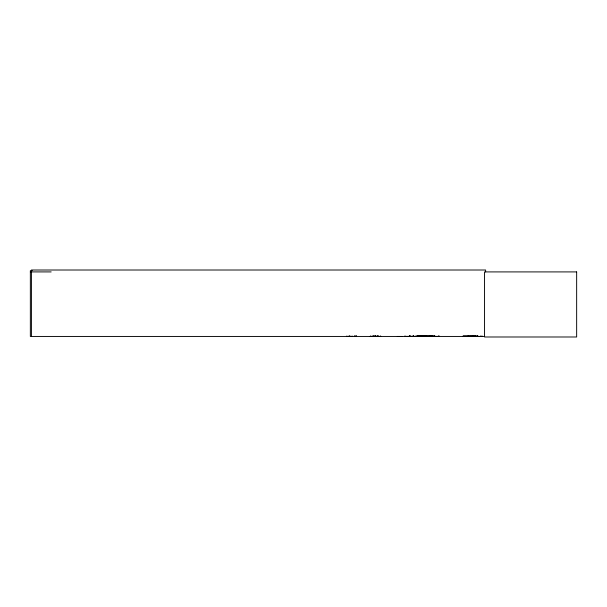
<?xml version="1.0" encoding="UTF-8"?>
<svg xmlns="http://www.w3.org/2000/svg" width="607" height="607" viewBox="0 0 607 607"><rect width="100%" height="100%" fill="white"/><g stroke="black" fill="none" stroke-linecap="round" stroke-linejoin="round"><path stroke-width="0.91" d="M423.466 336.422L423.474 335.906M413.466 336.377L413.382 335.77M421.22 336.377L421.091 335.633M404.748 336.377L439.24 336.392M477.413 336.377L477.322 335.77M431.873 336.377L431.918 335.952M373.7 336.377L373.753 335.952L373.798 336.445M380.559 336.377L370.232 336.377M416.652 336.377L416.713 335.952L416.774 336.445M32.247 270.692L30.35 270.692L30.35 336.445L484.674 336.445M30.35 271.913L51.17 271.913M422.191 336.02L434.346 336.02M463.095 336.02L475.251 336.02M422.168 336.195L434.369 336.195M463.073 336.195L475.273 336.179M463.088 336.407L482.262 336.422M420.871 336.377L420.81 335.952M430.226 336.377L430.166 335.952M425.34 336.377L425.287 335.952M418.003 336.445L418.079 335.906M438.967 336.377L438.914 335.952M473.521 336.377L473.612 335.77M409.581 336.377L409.664 335.77M417.631 336.308L417.662 335.952M485.623 271.913L485.623 270.009L31.42 270.009L31.42 336.445M482.019 335.906L482.019 336.445M480.767 335.906L480.767 336.445M477.868 335.906L477.868 336.445M477.633 335.906L477.633 336.445M477.019 335.77L477.019 336.445M476.055 335.77L476.055 336.445M475.713 335.77L475.713 336.445M473.908 335.77L473.908 336.445M473.301 335.906L473.301 336.445M473.157 335.77L473.157 336.445M472.823 335.77L472.823 336.445M471.009 335.906L471.009 336.445M468.915 335.906L468.915 336.445M468.111 335.906L468.111 336.445M438.869 335.906L438.869 336.445M434.771 335.77L434.771 336.445M434.529 335.77L434.529 336.445M431.964 335.906L431.964 336.445M430.105 335.906L430.105 336.445M429.399 335.77L429.399 336.445M429.164 335.77L429.164 336.445M426.812 335.77L426.812 336.445M426.645 335.77L426.645 336.445M425.226 335.906L425.226 336.445M425.067 335.906L425.067 336.445M422.502 335.906L422.502 336.445M421.653 335.906L421.653 336.445M420.757 335.906L420.757 336.445M420.234 335.77L420.234 336.445M420.112 335.633L420.067 336.445M419.194 335.633L419.194 336.445M419.164 335.633L419.164 336.445M419.012 335.77L419.012 336.445M418.671 335.633L418.769 336.445M418.413 335.77L418.428 336.445M417.57 335.906L417.616 336.445M417.479 335.77L417.479 336.445M417.312 335.77L417.312 336.445M415.924 335.906L415.924 336.445M413.708 335.906L413.708 336.445M413.534 335.77L413.534 336.445M413.299 335.77L413.299 336.445M413.079 335.77L413.079 336.445M410.757 335.906L410.757 336.445M409.968 335.77L409.968 336.445M409.361 335.906L409.361 336.445M404.975 335.906L404.975 336.445M401.819 336.445L397.327 336.445M380.657 335.906L380.657 336.445M378.123 335.77L378.123 336.445M377.88 335.77L377.88 336.445M377.243 335.906L377.243 336.445M375.794 335.77L375.794 336.445M375.627 335.77L375.627 336.445M375.49 335.906L375.49 336.445M374.102 335.77L374.102 336.445M373.935 335.77L373.935 336.445M372.303 335.906L372.303 336.445M370.665 335.906L370.665 336.445M356.301 335.633L356.301 336.445M355.808 335.633L355.808 336.445M354.405 335.633L354.405 336.445M352.06 335.906L352.06 336.445M350.034 335.906L350.034 336.445M349.488 335.906L349.488 336.445M348.972 335.906L348.972 336.445M346.908 335.906L346.908 336.445M576.65 271.913L484.553 271.913L484.553 336.991L576.65 336.991L576.65 271.913"/></g></svg>
